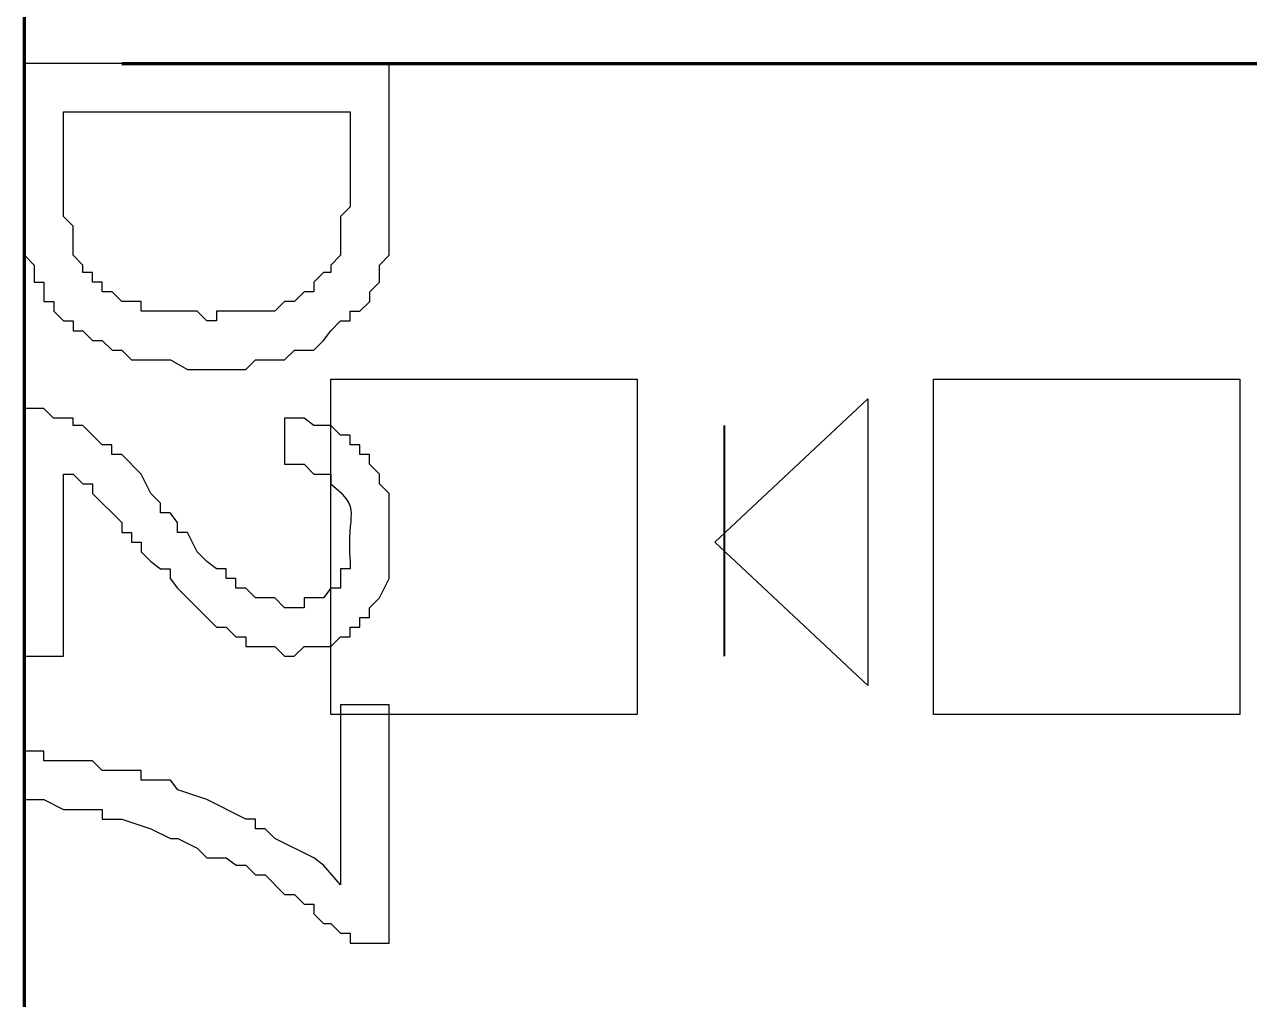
# Model space of a CAD drawing. Header units: millimetres. Extents: x -109 to -14.2, y -107.5 to -24.7.
# Drawn here: x -46.609 to -43.356, y -58.438 to -55.849 of the extents above; entities that cross this region are included whole.
import ezdxf

# ---------------------------------------------------------------- set-up
doc = ezdxf.new("R2010")
doc.units = ezdxf.units.MM
doc.header["$MEASUREMENT"] = 0
doc.layers.add('layer 1', color=7, linetype='Continuous')

msp = doc.modelspace()

# ---------------------------------------------------------------- linework, layer by layer
at = {"layer": 'layer 1', "color": 0, "lineweight": 80}
for points in [[(-46.6086, -91.5042), (-46.6086, -91.5042), (-46.6086, -40.7152), (-46.6086, -40.7152)], [(-46.3505, -55.9519), (-46.3505, -55.9519), (-37.7157, -55.9519), (-37.7157, -55.9519)]]:
    msp.add_open_spline(points, degree=3, dxfattribs=at)
at = {"layer": 'layer 1', "color": 0}
for points, knots in [([(-46.6086, -55.9519), (-46.6086, -55.9519), (-45.6406, -55.9519), (-45.6406, -55.9519), (-45.6406, -55.9519), (-45.6406, -55.9519), (-45.6406, -56.4617), (-45.6406, -56.4617), (-45.6406, -56.4617), (-45.6406, -56.4617), (-45.6664, -56.4875), (-45.6664, -56.4875), (-45.6664, -56.4875), (-45.6664, -56.4875), (-45.6664, -56.5327), (-45.6664, -56.5327), (-45.6664, -56.5327), (-45.6664, -56.5327), (-45.6922, -56.5585), (-45.6922, -56.5585), (-45.6922, -56.5585), (-45.6922, -56.5585), (-45.6922, -56.5843), (-45.6922, -56.5843), (-45.6922, -56.5843), (-45.6922, -56.5843), (-45.718, -56.6102), (-45.718, -56.6102), (-45.718, -56.6102), (-45.718, -56.6102), (-45.7438, -56.6102), (-45.7438, -56.6102), (-45.7438, -56.6102), (-45.7438, -56.6102), (-45.7438, -56.636), (-45.7438, -56.636), (-45.7438, -56.636), (-45.7438, -56.636), (-45.7696, -56.636), (-45.7696, -56.636), (-45.7696, -56.636), (-45.7696, -56.636), (-45.7954, -56.6618), (-45.7954, -56.6618), (-45.7954, -56.6618), (-45.7954, -56.6618), (-45.8148, -56.6876), (-45.8148, -56.6876), (-45.8148, -56.6876), (-45.8148, -56.6876), (-45.8406, -56.7134), (-45.8406, -56.7134), (-45.8406, -56.7134), (-45.8406, -56.7134), (-45.8922, -56.7134), (-45.8922, -56.7134), (-45.8922, -56.7134), (-45.8922, -56.7134), (-45.9181, -56.7392), (-45.9181, -56.7392), (-45.9181, -56.7392), (-45.9181, -56.7392), (-45.9955, -56.7392), (-45.9955, -56.7392), (-45.9955, -56.7392), (-45.9955, -56.7392), (-46.0213, -56.765), (-46.0213, -56.765), (-46.0213, -56.765), (-46.0213, -56.765), (-46.1762, -56.765), (-46.1762, -56.765), (-46.1762, -56.765), (-46.1762, -56.765), (-46.2214, -56.7392), (-46.2214, -56.7392), (-46.2214, -56.7392), (-46.2214, -56.7392), (-46.3246, -56.7392), (-46.3246, -56.7392), (-46.3246, -56.7392), (-46.3246, -56.7392), (-46.3505, -56.7134), (-46.3505, -56.7134), (-46.3505, -56.7134), (-46.3505, -56.7134), (-46.3763, -56.7134), (-46.3763, -56.7134), (-46.3763, -56.7134), (-46.3763, -56.7134), (-46.4021, -56.6876), (-46.4021, -56.6876), (-46.4021, -56.6876), (-46.4021, -56.6876), (-46.4279, -56.6876), (-46.4279, -56.6876), (-46.4279, -56.6876), (-46.4279, -56.6876), (-46.4537, -56.6618), (-46.4537, -56.6618), (-46.4537, -56.6618), (-46.4537, -56.6618), (-46.4795, -56.6618), (-46.4795, -56.6618), (-46.4795, -56.6618), (-46.4795, -56.6618), (-46.4795, -56.636), (-46.4795, -56.636), (-46.4795, -56.636), (-46.4795, -56.636), (-46.5053, -56.636), (-46.5053, -56.636), (-46.5053, -56.636), (-46.5053, -56.636), (-46.5311, -56.6102), (-46.5311, -56.6102), (-46.5311, -56.6102), (-46.5311, -56.6102), (-46.5311, -56.5843), (-46.5311, -56.5843), (-46.5311, -56.5843), (-46.5311, -56.5843), (-46.557, -56.5843), (-46.557, -56.5843), (-46.557, -56.5843), (-46.557, -56.5843), (-46.557, -56.5327), (-46.557, -56.5327), (-46.557, -56.5327), (-46.557, -56.5327), (-46.5828, -56.5327), (-46.5828, -56.5327), (-46.5828, -56.5327), (-46.5828, -56.5327), (-46.5828, -56.4875), (-46.5828, -56.4875), (-46.5828, -56.4875), (-46.5828, -56.4875), (-46.6086, -56.4617), (-46.6086, -56.4617), (-46.6086, -56.4617), (-46.6086, -56.4617), (-46.6086, -56.3069), (-46.6086, -56.3069), (-46.6086, -56.3069), (-46.6086, -56.3069), (-46.6086, -55.9519), (-46.6086, -55.9519)], [0, 0, 0, 0, 0.026316, 0.026316, 0.026316, 0.026316, 0.052632, 0.052632, 0.052632, 0.052632, 0.078947, 0.078947, 0.078947, 0.078947, 0.105263, 0.105263, 0.105263, 0.105263, 0.131579, 0.131579, 0.131579, 0.131579, 0.157895, 0.157895, 0.157895, 0.157895, 0.184211, 0.184211, 0.184211, 0.184211, 0.210526, 0.210526, 0.210526, 0.210526, 0.236842, 0.236842, 0.236842, 0.236842, 0.263158, 0.263158, 0.263158, 0.263158, 0.289474, 0.289474, 0.289474, 0.289474, 0.315789, 0.315789, 0.315789, 0.315789, 0.342105, 0.342105, 0.342105, 0.342105, 0.368421, 0.368421, 0.368421, 0.368421, 0.394737, 0.394737, 0.394737, 0.394737, 0.421053, 0.421053, 0.421053, 0.421053, 0.447368, 0.447368, 0.447368, 0.447368, 0.473684, 0.473684, 0.473684, 0.473684, 0.5, 0.5, 0.5, 0.5, 0.526316, 0.526316, 0.526316, 0.526316, 0.552632, 0.552632, 0.552632, 0.552632, 0.578947, 0.578947, 0.578947, 0.578947, 0.605263, 0.605263, 0.605263, 0.605263, 0.631579, 0.631579, 0.631579, 0.631579, 0.657895, 0.657895, 0.657895, 0.657895, 0.684211, 0.684211, 0.684211, 0.684211, 0.710526, 0.710526, 0.710526, 0.710526, 0.736842, 0.736842, 0.736842, 0.736842, 0.763158, 0.763158, 0.763158, 0.763158, 0.789474, 0.789474, 0.789474, 0.789474, 0.815789, 0.815789, 0.815789, 0.815789, 0.842105, 0.842105, 0.842105, 0.842105, 0.868421, 0.868421, 0.868421, 0.868421, 0.894737, 0.894737, 0.894737, 0.894737, 0.921053, 0.921053, 0.921053, 0.921053, 0.947368, 0.947368, 0.947368, 0.947368, 1, 1, 1, 1]), ([(-46.5053, -56.081), (-46.5053, -56.081), (-46.5053, -56.3585), (-46.5053, -56.3585), (-46.5053, -56.3585), (-46.5053, -56.3585), (-46.4795, -56.3843), (-46.4795, -56.3843), (-46.4795, -56.3843), (-46.4795, -56.3843), (-46.4795, -56.4617), (-46.4795, -56.4617), (-46.4795, -56.4617), (-46.4795, -56.4617), (-46.4537, -56.4875), (-46.4537, -56.4875), (-46.4537, -56.4875), (-46.4537, -56.4875), (-46.4537, -56.5069), (-46.4537, -56.5069), (-46.4537, -56.5069), (-46.4537, -56.5069), (-46.4279, -56.5069), (-46.4279, -56.5069), (-46.4279, -56.5069), (-46.4279, -56.5069), (-46.4279, -56.5327), (-46.4279, -56.5327), (-46.4279, -56.5327), (-46.4279, -56.5327), (-46.4021, -56.5327), (-46.4021, -56.5327), (-46.4021, -56.5327), (-46.4021, -56.5327), (-46.4021, -56.5585), (-46.4021, -56.5585), (-46.4021, -56.5585), (-46.4021, -56.5585), (-46.3763, -56.5585), (-46.3763, -56.5585), (-46.3763, -56.5585), (-46.3763, -56.5585), (-46.3505, -56.5843), (-46.3505, -56.5843), (-46.3505, -56.5843), (-46.3505, -56.5843), (-46.2988, -56.5843), (-46.2988, -56.5843), (-46.2988, -56.5843), (-46.2988, -56.5843), (-46.2988, -56.6102), (-46.2988, -56.6102), (-46.2988, -56.6102), (-46.2988, -56.6102), (-46.1504, -56.6102), (-46.1504, -56.6102), (-46.1504, -56.6102), (-46.1504, -56.6102), (-46.1246, -56.636), (-46.1246, -56.636), (-46.1246, -56.636), (-46.1246, -56.636), (-46.0988, -56.636), (-46.0988, -56.636), (-46.0988, -56.636), (-46.0988, -56.636), (-46.0988, -56.6102), (-46.0988, -56.6102), (-46.0988, -56.6102), (-46.0988, -56.6102), (-45.9439, -56.6102), (-45.9439, -56.6102), (-45.9439, -56.6102), (-45.9439, -56.6102), (-45.9181, -56.5843), (-45.9181, -56.5843), (-45.9181, -56.5843), (-45.9181, -56.5843), (-45.8922, -56.5843), (-45.8922, -56.5843), (-45.8922, -56.5843), (-45.8922, -56.5843), (-45.8664, -56.5585), (-45.8664, -56.5585), (-45.8664, -56.5585), (-45.8664, -56.5585), (-45.8406, -56.5585), (-45.8406, -56.5585), (-45.8406, -56.5585), (-45.8406, -56.5585), (-45.8406, -56.5327), (-45.8406, -56.5327), (-45.8406, -56.5327), (-45.8406, -56.5327), (-45.8148, -56.5069), (-45.8148, -56.5069), (-45.8148, -56.5069), (-45.8148, -56.5069), (-45.7954, -56.5069), (-45.7954, -56.5069), (-45.7954, -56.5069), (-45.7954, -56.5069), (-45.7954, -56.4875), (-45.7954, -56.4875), (-45.7954, -56.4875), (-45.7954, -56.4875), (-45.7696, -56.4617), (-45.7696, -56.4617), (-45.7696, -56.4617), (-45.7696, -56.4617), (-45.7696, -56.3585), (-45.7696, -56.3585), (-45.7696, -56.3585), (-45.7696, -56.3585), (-45.7438, -56.3327), (-45.7438, -56.3327), (-45.7438, -56.3327), (-45.7438, -56.3327), (-45.7438, -56.081), (-45.7438, -56.081), (-45.7438, -56.081), (-45.7438, -56.081), (-46.5053, -56.081), (-46.5053, -56.081)], [0, 0, 0, 0, 0.03125, 0.03125, 0.03125, 0.03125, 0.0625, 0.0625, 0.0625, 0.0625, 0.09375, 0.09375, 0.09375, 0.09375, 0.125, 0.125, 0.125, 0.125, 0.15625, 0.15625, 0.15625, 0.15625, 0.1875, 0.1875, 0.1875, 0.1875, 0.21875, 0.21875, 0.21875, 0.21875, 0.25, 0.25, 0.25, 0.25, 0.28125, 0.28125, 0.28125, 0.28125, 0.3125, 0.3125, 0.3125, 0.3125, 0.34375, 0.34375, 0.34375, 0.34375, 0.375, 0.375, 0.375, 0.375, 0.40625, 0.40625, 0.40625, 0.40625, 0.4375, 0.4375, 0.4375, 0.4375, 0.46875, 0.46875, 0.46875, 0.46875, 0.5, 0.5, 0.5, 0.5, 0.53125, 0.53125, 0.53125, 0.53125, 0.5625, 0.5625, 0.5625, 0.5625, 0.59375, 0.59375, 0.59375, 0.59375, 0.625, 0.625, 0.625, 0.625, 0.65625, 0.65625, 0.65625, 0.65625, 0.6875, 0.6875, 0.6875, 0.6875, 0.71875, 0.71875, 0.71875, 0.71875, 0.75, 0.75, 0.75, 0.75, 0.78125, 0.78125, 0.78125, 0.78125, 0.8125, 0.8125, 0.8125, 0.8125, 0.84375, 0.84375, 0.84375, 0.84375, 0.875, 0.875, 0.875, 0.875, 0.90625, 0.90625, 0.90625, 0.90625, 0.9375, 0.9375, 0.9375, 0.9375, 1, 1, 1, 1]), ([(-45.7954, -56.7909), (-45.7954, -56.7909), (-45.7954, -57.6815), (-45.7954, -57.6815), (-45.7954, -57.6815), (-45.7954, -57.6815), (-44.9823, -57.6815), (-44.9823, -57.6815), (-44.9823, -57.6815), (-44.9823, -57.6815), (-44.9823, -56.7909), (-44.9823, -56.7909), (-44.9823, -56.7909), (-44.9823, -56.7909), (-45.7954, -56.7909), (-45.7954, -56.7909)], [0, 0, 0, 0, 0.2, 0.2, 0.2, 0.2, 0.4, 0.4, 0.4, 0.4, 0.6, 0.6, 0.6, 0.6, 1, 1, 1, 1]), ([(-44.195, -56.7909), (-44.195, -56.7909), (-44.195, -57.6815), (-44.195, -57.6815), (-44.195, -57.6815), (-44.195, -57.6815), (-43.3818, -57.6815), (-43.3818, -57.6815), (-43.3818, -57.6815), (-43.3818, -57.6815), (-43.3818, -56.7909), (-43.3818, -56.7909), (-43.3818, -56.7909), (-43.3818, -56.7909), (-44.195, -56.7909), (-44.195, -56.7909)], [0, 0, 0, 0, 0.2, 0.2, 0.2, 0.2, 0.4, 0.4, 0.4, 0.4, 0.6, 0.6, 0.6, 0.6, 1, 1, 1, 1]), ([(-44.3692, -56.8425), (-44.3692, -56.8425), (-44.7758, -57.2232), (-44.7758, -57.2232), (-44.7758, -57.2232), (-44.7758, -57.2232), (-44.3692, -57.604), (-44.3692, -57.604), (-44.3692, -57.604), (-44.3692, -57.604), (-44.3692, -56.8425), (-44.3692, -56.8425)], [0, 0, 0, 0, 0.25, 0.25, 0.25, 0.25, 0.5, 0.5, 0.5, 0.5, 1, 1, 1, 1]), ([(-46.5054, -57.5266), (-46.5054, -57.5266), (-46.6087, -57.5266), (-46.6087, -57.5266), (-46.6087, -57.5266), (-46.6087, -57.5266), (-46.6087, -56.8683), (-46.6087, -56.8683), (-46.6087, -56.8683), (-46.6087, -56.8683), (-46.5571, -56.8683), (-46.5571, -56.8683), (-46.5571, -56.8683), (-46.5571, -56.8683), (-46.5313, -56.8941), (-46.5313, -56.8941), (-46.5313, -56.8941), (-46.5313, -56.8941), (-46.4796, -56.8941), (-46.4796, -56.8941), (-46.4796, -56.8941), (-46.4796, -56.8941), (-46.4796, -56.9135), (-46.4796, -56.9135), (-46.4796, -56.9135), (-46.4796, -56.9135), (-46.4538, -56.9135), (-46.4538, -56.9135), (-46.4538, -56.9135), (-46.4538, -56.9135), (-46.4022, -56.9651), (-46.4022, -56.9651), (-46.4022, -56.9651), (-46.4022, -56.9651), (-46.3764, -56.9651), (-46.3764, -56.9651), (-46.3764, -56.9651), (-46.3764, -56.9651), (-46.3764, -56.9909), (-46.3764, -56.9909), (-46.3764, -56.9909), (-46.3764, -56.9909), (-46.3505, -56.9909), (-46.3505, -56.9909), (-46.3505, -56.9909), (-46.3505, -56.9909), (-46.2989, -57.0426), (-46.2989, -57.0426), (-46.2989, -57.0426), (-46.2989, -57.0426), (-46.2731, -57.0942), (-46.2731, -57.0942), (-46.2731, -57.0942), (-46.2731, -57.0942), (-46.2473, -57.12), (-46.2473, -57.12), (-46.2473, -57.12), (-46.2473, -57.12), (-46.2473, -57.1458), (-46.2473, -57.1458), (-46.2473, -57.1458), (-46.2473, -57.1458), (-46.2215, -57.1458), (-46.2215, -57.1458), (-46.2215, -57.1458), (-46.2215, -57.1458), (-46.2021, -57.1716), (-46.2021, -57.1716), (-46.2021, -57.1716), (-46.2021, -57.1716), (-46.2021, -57.1974), (-46.2021, -57.1974), (-46.2021, -57.1974), (-46.2021, -57.1974), (-46.1763, -57.1974), (-46.1763, -57.1974), (-46.1763, -57.1974), (-46.1763, -57.1974), (-46.1505, -57.2491), (-46.1505, -57.2491), (-46.1505, -57.2491), (-46.1505, -57.2491), (-46.1247, -57.2749), (-46.1247, -57.2749), (-46.1247, -57.2749), (-46.1247, -57.2749), (-46.0989, -57.2942), (-46.0989, -57.2942), (-46.0989, -57.2942), (-46.0989, -57.2942), (-46.073, -57.2942), (-46.073, -57.2942), (-46.073, -57.2942), (-46.073, -57.2942), (-46.073, -57.32), (-46.073, -57.32), (-46.073, -57.32), (-46.073, -57.32), (-46.0472, -57.32), (-46.0472, -57.32), (-46.0472, -57.32), (-46.0472, -57.32), (-46.0472, -57.3459), (-46.0472, -57.3459), (-46.0472, -57.3459), (-46.0472, -57.3459), (-46.0214, -57.3459), (-46.0214, -57.3459), (-46.0214, -57.3459), (-46.0214, -57.3459), (-45.9956, -57.3717), (-45.9956, -57.3717), (-45.9956, -57.3717), (-45.9956, -57.3717), (-45.944, -57.3717), (-45.944, -57.3717), (-45.944, -57.3717), (-45.944, -57.3717), (-45.9182, -57.3975), (-45.9182, -57.3975), (-45.9182, -57.3975), (-45.9182, -57.3975), (-45.8665, -57.3975), (-45.8665, -57.3975), (-45.8665, -57.3975), (-45.8665, -57.3975), (-45.8665, -57.3717), (-45.8665, -57.3717), (-45.8665, -57.3717), (-45.8665, -57.3717), (-45.8149, -57.3717), (-45.8149, -57.3717), (-45.8149, -57.3717), (-45.8149, -57.3717), (-45.7956, -57.3459), (-45.7956, -57.3459), (-45.7956, -57.3459), (-45.7956, -57.3459), (-45.7697, -57.3459), (-45.7697, -57.3459), (-45.7697, -57.3459), (-45.7697, -57.3459), (-45.7697, -57.2942), (-45.7697, -57.2942), (-45.7697, -57.2942), (-45.7697, -57.2942), (-45.7439, -57.2942), (-45.7439, -57.2942), (-45.7439, -57.2942), (-45.7439, -57.2942), (-45.7439, -57.2749), (-45.7439, -57.2749), (-45.7439, -57.2749), (-45.7556, -57.1417), (-45.7091, -57.138), (-45.7956, -57.0683), (-45.7956, -57.0683), (-45.7956, -57.0683), (-45.7956, -57.0426), (-45.7956, -57.0426), (-45.7956, -57.0426), (-45.7956, -57.0426), (-45.8407, -57.0426), (-45.8407, -57.0426), (-45.8407, -57.0426), (-45.8407, -57.0426), (-45.8665, -57.0167), (-45.8665, -57.0167), (-45.8665, -57.0167), (-45.8665, -57.0167), (-45.9182, -57.0167), (-45.9182, -57.0167), (-45.9182, -57.0167), (-45.9182, -57.0167), (-45.9182, -56.8941), (-45.9182, -56.8941), (-45.9182, -56.8941), (-45.9182, -56.8941), (-45.8665, -56.8941), (-45.8665, -56.8941), (-45.8665, -56.8941), (-45.8665, -56.8941), (-45.8407, -56.9135), (-45.8407, -56.9135), (-45.8407, -56.9135), (-45.8407, -56.9135), (-45.7956, -56.9135), (-45.7956, -56.9135), (-45.7956, -56.9135), (-45.7956, -56.9135), (-45.7697, -56.9393), (-45.7697, -56.9393), (-45.7697, -56.9393), (-45.7697, -56.9393), (-45.7439, -56.9393), (-45.7439, -56.9393), (-45.7439, -56.9393), (-45.7439, -56.9393), (-45.7439, -56.9651), (-45.7439, -56.9651), (-45.7439, -56.9651), (-45.7439, -56.9651), (-45.7181, -56.9651), (-45.7181, -56.9651), (-45.7181, -56.9651), (-45.7181, -56.9651), (-45.7181, -56.9909), (-45.7181, -56.9909), (-45.7181, -56.9909), (-45.7181, -56.9909), (-45.6923, -56.9909), (-45.6923, -56.9909), (-45.6923, -56.9909), (-45.6923, -56.9909), (-45.6923, -57.0167), (-45.6923, -57.0167), (-45.6923, -57.0167), (-45.6923, -57.0167), (-45.6665, -57.0426), (-45.6665, -57.0426), (-45.6665, -57.0426), (-45.6665, -57.0426), (-45.6665, -57.0683), (-45.6665, -57.0683), (-45.6665, -57.0683), (-45.6665, -57.0683), (-45.6407, -57.0942), (-45.6407, -57.0942), (-45.6407, -57.0942), (-45.6407, -57.0942), (-45.6407, -57.32), (-45.6407, -57.32), (-45.6407, -57.32), (-45.6407, -57.32), (-45.6665, -57.3717), (-45.6665, -57.3717), (-45.6665, -57.3717), (-45.6665, -57.3717), (-45.6923, -57.3975), (-45.6923, -57.3975), (-45.6923, -57.3975), (-45.6923, -57.3975), (-45.6923, -57.4233), (-45.6923, -57.4233), (-45.6923, -57.4233), (-45.6923, -57.4233), (-45.7181, -57.4233), (-45.7181, -57.4233), (-45.7181, -57.4233), (-45.7181, -57.4233), (-45.7181, -57.4491), (-45.7181, -57.4491), (-45.7181, -57.4491), (-45.7181, -57.4491), (-45.7439, -57.4491), (-45.7439, -57.4491), (-45.7439, -57.4491), (-45.7439, -57.4491), (-45.7439, -57.4749), (-45.7439, -57.4749), (-45.7439, -57.4749), (-45.7439, -57.4749), (-45.7697, -57.4749), (-45.7697, -57.4749), (-45.7697, -57.4749), (-45.7697, -57.4749), (-45.7956, -57.5007), (-45.7956, -57.5007), (-45.7956, -57.5007), (-45.7956, -57.5007), (-45.8665, -57.5007), (-45.8665, -57.5007), (-45.8665, -57.5007), (-45.8665, -57.5007), (-45.8924, -57.5266), (-45.8924, -57.5266), (-45.8924, -57.5266), (-45.8924, -57.5266), (-45.9182, -57.5266), (-45.9182, -57.5266), (-45.9182, -57.5266), (-45.9182, -57.5266), (-45.944, -57.5007), (-45.944, -57.5007), (-45.944, -57.5007), (-45.944, -57.5007), (-46.0214, -57.5007), (-46.0214, -57.5007), (-46.0214, -57.5007), (-46.0214, -57.5007), (-46.0214, -57.4749), (-46.0214, -57.4749), (-46.0214, -57.4749), (-46.0214, -57.4749), (-46.0472, -57.4749), (-46.0472, -57.4749), (-46.0472, -57.4749), (-46.0472, -57.4749), (-46.073, -57.4491), (-46.073, -57.4491), (-46.073, -57.4491), (-46.073, -57.4491), (-46.0989, -57.4491), (-46.0989, -57.4491), (-46.0989, -57.4491), (-46.0989, -57.4491), (-46.2021, -57.3459), (-46.2021, -57.3459), (-46.2021, -57.3459), (-46.2021, -57.3459), (-46.2215, -57.32), (-46.2215, -57.32), (-46.2215, -57.32), (-46.2215, -57.32), (-46.2215, -57.2942), (-46.2215, -57.2942), (-46.2215, -57.2942), (-46.2215, -57.2942), (-46.2473, -57.2942), (-46.2473, -57.2942), (-46.2473, -57.2942), (-46.2473, -57.2942), (-46.2731, -57.2749), (-46.2731, -57.2749), (-46.2731, -57.2749), (-46.2731, -57.2749), (-46.2989, -57.2491), (-46.2989, -57.2491), (-46.2989, -57.2491), (-46.2989, -57.2491), (-46.2989, -57.2232), (-46.2989, -57.2232), (-46.2989, -57.2232), (-46.2989, -57.2232), (-46.3247, -57.2232), (-46.3247, -57.2232), (-46.3247, -57.2232), (-46.3247, -57.2232), (-46.3247, -57.1974), (-46.3247, -57.1974), (-46.3247, -57.1974), (-46.3247, -57.1974), (-46.3505, -57.1974), (-46.3505, -57.1974), (-46.3505, -57.1974), (-46.3505, -57.1974), (-46.3505, -57.1716), (-46.3505, -57.1716), (-46.3505, -57.1716), (-46.3505, -57.1716), (-46.428, -57.0942), (-46.428, -57.0942), (-46.428, -57.0942), (-46.428, -57.0942), (-46.428, -57.0683), (-46.428, -57.0683), (-46.428, -57.0683), (-46.428, -57.0683), (-46.4538, -57.0683), (-46.4538, -57.0683), (-46.4538, -57.0683), (-46.4538, -57.0683), (-46.4796, -57.0426), (-46.4796, -57.0426), (-46.4796, -57.0426), (-46.4796, -57.0426), (-46.5054, -57.0426), (-46.5054, -57.0426), (-46.5054, -57.0426), (-46.5054, -57.0426), (-46.5054, -57.5266), (-46.5054, -57.5266)], [0, 0, 0, 0, 0.010638, 0.010638, 0.010638, 0.010638, 0.021277, 0.021277, 0.021277, 0.021277, 0.031915, 0.031915, 0.031915, 0.031915, 0.042553, 0.042553, 0.042553, 0.042553, 0.053191, 0.053191, 0.053191, 0.053191, 0.06383, 0.06383, 0.06383, 0.06383, 0.074468, 0.074468, 0.074468, 0.074468, 0.085106, 0.085106, 0.085106, 0.085106, 0.095745, 0.095745, 0.095745, 0.095745, 0.106383, 0.106383, 0.106383, 0.106383, 0.117021, 0.117021, 0.117021, 0.117021, 0.12766, 0.12766, 0.12766, 0.12766, 0.138298, 0.138298, 0.138298, 0.138298, 0.148936, 0.148936, 0.148936, 0.148936, 0.159574, 0.159574, 0.159574, 0.159574, 0.170213, 0.170213, 0.170213, 0.170213, 0.180851, 0.180851, 0.180851, 0.180851, 0.191489, 0.191489, 0.191489, 0.191489, 0.202128, 0.202128, 0.202128, 0.202128, 0.212766, 0.212766, 0.212766, 0.212766, 0.223404, 0.223404, 0.223404, 0.223404, 0.234043, 0.234043, 0.234043, 0.234043, 0.244681, 0.244681, 0.244681, 0.244681, 0.255319, 0.255319, 0.255319, 0.255319, 0.265957, 0.265957, 0.265957, 0.265957, 0.276596, 0.276596, 0.276596, 0.276596, 0.287234, 0.287234, 0.287234, 0.287234, 0.297872, 0.297872, 0.297872, 0.297872, 0.308511, 0.308511, 0.308511, 0.308511, 0.319149, 0.319149, 0.319149, 0.319149, 0.329787, 0.329787, 0.329787, 0.329787, 0.340426, 0.340426, 0.340426, 0.340426, 0.351064, 0.351064, 0.351064, 0.351064, 0.361702, 0.361702, 0.361702, 0.361702, 0.37234, 0.37234, 0.37234, 0.37234, 0.382979, 0.382979, 0.382979, 0.382979, 0.393617, 0.393617, 0.393617, 0.393617, 0.404255, 0.404255, 0.404255, 0.404255, 0.414894, 0.414894, 0.414894, 0.414894, 0.425532, 0.425532, 0.425532, 0.425532, 0.43617, 0.43617, 0.43617, 0.43617, 0.446809, 0.446809, 0.446809, 0.446809, 0.457447, 0.457447, 0.457447, 0.457447, 0.468085, 0.468085, 0.468085, 0.468085, 0.478723, 0.478723, 0.478723, 0.478723, 0.489362, 0.489362, 0.489362, 0.489362, 0.5, 0.5, 0.5, 0.5, 0.510638, 0.510638, 0.510638, 0.510638, 0.521277, 0.521277, 0.521277, 0.521277, 0.531915, 0.531915, 0.531915, 0.531915, 0.542553, 0.542553, 0.542553, 0.542553, 0.553191, 0.553191, 0.553191, 0.553191, 0.56383, 0.56383, 0.56383, 0.56383, 0.574468, 0.574468, 0.574468, 0.574468, 0.585106, 0.585106, 0.585106, 0.585106, 0.595745, 0.595745, 0.595745, 0.595745, 0.606383, 0.606383, 0.606383, 0.606383, 0.617021, 0.617021, 0.617021, 0.617021, 0.62766, 0.62766, 0.62766, 0.62766, 0.638298, 0.638298, 0.638298, 0.638298, 0.648936, 0.648936, 0.648936, 0.648936, 0.659574, 0.659574, 0.659574, 0.659574, 0.670213, 0.670213, 0.670213, 0.670213, 0.680851, 0.680851, 0.680851, 0.680851, 0.691489, 0.691489, 0.691489, 0.691489, 0.702128, 0.702128, 0.702128, 0.702128, 0.712766, 0.712766, 0.712766, 0.712766, 0.723404, 0.723404, 0.723404, 0.723404, 0.734043, 0.734043, 0.734043, 0.734043, 0.744681, 0.744681, 0.744681, 0.744681, 0.755319, 0.755319, 0.755319, 0.755319, 0.765957, 0.765957, 0.765957, 0.765957, 0.776596, 0.776596, 0.776596, 0.776596, 0.787234, 0.787234, 0.787234, 0.787234, 0.797872, 0.797872, 0.797872, 0.797872, 0.808511, 0.808511, 0.808511, 0.808511, 0.819149, 0.819149, 0.819149, 0.819149, 0.829787, 0.829787, 0.829787, 0.829787, 0.840426, 0.840426, 0.840426, 0.840426, 0.851064, 0.851064, 0.851064, 0.851064, 0.861702, 0.861702, 0.861702, 0.861702, 0.87234, 0.87234, 0.87234, 0.87234, 0.882979, 0.882979, 0.882979, 0.882979, 0.893617, 0.893617, 0.893617, 0.893617, 0.904255, 0.904255, 0.904255, 0.904255, 0.914894, 0.914894, 0.914894, 0.914894, 0.925532, 0.925532, 0.925532, 0.925532, 0.93617, 0.93617, 0.93617, 0.93617, 0.946809, 0.946809, 0.946809, 0.946809, 0.957447, 0.957447, 0.957447, 0.957447, 0.968085, 0.968085, 0.968085, 0.968085, 0.978723, 0.978723, 0.978723, 0.978723, 1, 1, 1, 1]), ([(-45.7696, -57.6556), (-45.7696, -57.6556), (-45.6406, -57.6556), (-45.6406, -57.6556), (-45.6406, -57.6556), (-45.6406, -57.6556), (-45.6406, -58.2881), (-45.6406, -58.2881), (-45.6406, -58.2881), (-45.6406, -58.2881), (-45.7438, -58.2881), (-45.7438, -58.2881), (-45.7438, -58.2881), (-45.7438, -58.2881), (-45.7438, -58.2623), (-45.7438, -58.2623), (-45.7438, -58.2623), (-45.7438, -58.2623), (-45.7696, -58.2623), (-45.7696, -58.2623), (-45.7696, -58.2623), (-45.7696, -58.2623), (-45.7954, -58.2364), (-45.7954, -58.2364), (-45.7954, -58.2364), (-45.7954, -58.2364), (-45.8148, -58.2364), (-45.8148, -58.2364), (-45.8148, -58.2364), (-45.8148, -58.2364), (-45.8406, -58.2106), (-45.8406, -58.2106), (-45.8406, -58.2106), (-45.8406, -58.2106), (-45.8406, -58.1848), (-45.8406, -58.1848), (-45.8406, -58.1848), (-45.8406, -58.1848), (-45.8664, -58.1848), (-45.8664, -58.1848), (-45.8664, -58.1848), (-45.8664, -58.1848), (-45.8922, -58.159), (-45.8922, -58.159), (-45.8922, -58.159), (-45.8922, -58.159), (-45.9181, -58.159), (-45.9181, -58.159), (-45.9181, -58.159), (-45.9181, -58.159), (-45.9697, -58.1074), (-45.9697, -58.1074), (-45.9697, -58.1074), (-45.9697, -58.1074), (-45.9955, -58.1074), (-45.9955, -58.1074), (-45.9955, -58.1074), (-45.9955, -58.1074), (-46.0213, -58.0816), (-46.0213, -58.0816), (-46.0213, -58.0816), (-46.0213, -58.0816), (-46.0471, -58.0816), (-46.0471, -58.0816), (-46.0471, -58.0816), (-46.0471, -58.0816), (-46.0729, -58.0622), (-46.0729, -58.0622), (-46.0729, -58.0622), (-46.0729, -58.0622), (-46.1246, -58.0622), (-46.1246, -58.0622), (-46.1246, -58.0622), (-46.1246, -58.0622), (-46.1504, -58.0364), (-46.1504, -58.0364), (-46.1504, -58.0364), (-46.1504, -58.0364), (-46.202, -58.0106), (-46.202, -58.0106), (-46.202, -58.0106), (-46.202, -58.0106), (-46.2214, -58.0106), (-46.2214, -58.0106), (-46.2214, -58.0106), (-46.2214, -58.0106), (-46.273, -57.9848), (-46.273, -57.9848), (-46.273, -57.9848), (-46.273, -57.9848), (-46.3505, -57.9589), (-46.3505, -57.9589), (-46.3505, -57.9589), (-46.3505, -57.9589), (-46.4021, -57.9589), (-46.4021, -57.9589), (-46.4021, -57.9589), (-46.4021, -57.9589), (-46.4021, -57.9331), (-46.4021, -57.9331), (-46.4021, -57.9331), (-46.4021, -57.9331), (-46.5053, -57.9331), (-46.5053, -57.9331), (-46.5053, -57.9331), (-46.5053, -57.9331), (-46.557, -57.9073), (-46.557, -57.9073), (-46.557, -57.9073), (-46.557, -57.9073), (-46.6086, -57.9073), (-46.6086, -57.9073), (-46.6086, -57.9073), (-46.6086, -57.9073), (-46.6086, -57.7783), (-46.6086, -57.7783), (-46.6086, -57.7783), (-46.6086, -57.7783), (-46.557, -57.7783), (-46.557, -57.7783), (-46.557, -57.7783), (-46.557, -57.7783), (-46.557, -57.804), (-46.557, -57.804), (-46.557, -57.804), (-46.557, -57.804), (-46.4279, -57.804), (-46.4279, -57.804), (-46.4279, -57.804), (-46.4279, -57.804), (-46.4021, -57.8299), (-46.4021, -57.8299), (-46.4021, -57.8299), (-46.4021, -57.8299), (-46.2988, -57.8299), (-46.2988, -57.8299), (-46.2988, -57.8299), (-46.2988, -57.8299), (-46.2988, -57.8557), (-46.2988, -57.8557), (-46.2988, -57.8557), (-46.2988, -57.8557), (-46.2214, -57.8557), (-46.2214, -57.8557), (-46.2214, -57.8557), (-46.2214, -57.8557), (-46.202, -57.8815), (-46.202, -57.8815), (-46.202, -57.8815), (-46.202, -57.8815), (-46.1246, -57.9073), (-46.1246, -57.9073), (-46.1246, -57.9073), (-46.1246, -57.9073), (-46.0213, -57.9589), (-46.0213, -57.9589), (-46.0213, -57.9589), (-46.0213, -57.9589), (-45.9955, -57.9589), (-45.9955, -57.9589), (-45.9955, -57.9589), (-45.9955, -57.9589), (-45.9955, -57.9848), (-45.9955, -57.9848), (-45.9955, -57.9848), (-45.9955, -57.9848), (-45.9697, -57.9848), (-45.9697, -57.9848), (-45.9697, -57.9848), (-45.9697, -57.9848), (-45.9439, -58.0106), (-45.9439, -58.0106), (-45.9439, -58.0106), (-45.9439, -58.0106), (-45.8406, -58.0622), (-45.8406, -58.0622), (-45.8406, -58.0622), (-45.8406, -58.0622), (-45.8148, -58.0816), (-45.8148, -58.0816), (-45.8148, -58.0816), (-45.8148, -58.0816), (-45.7696, -58.1332), (-45.7696, -58.1332), (-45.7696, -58.1332), (-45.7696, -58.1332), (-45.7696, -57.6556), (-45.7696, -57.6556)], [0, 0, 0, 0, 0.020833, 0.020833, 0.020833, 0.020833, 0.041667, 0.041667, 0.041667, 0.041667, 0.0625, 0.0625, 0.0625, 0.0625, 0.083333, 0.083333, 0.083333, 0.083333, 0.104167, 0.104167, 0.104167, 0.104167, 0.125, 0.125, 0.125, 0.125, 0.145833, 0.145833, 0.145833, 0.145833, 0.166667, 0.166667, 0.166667, 0.166667, 0.1875, 0.1875, 0.1875, 0.1875, 0.208333, 0.208333, 0.208333, 0.208333, 0.229167, 0.229167, 0.229167, 0.229167, 0.25, 0.25, 0.25, 0.25, 0.270833, 0.270833, 0.270833, 0.270833, 0.291667, 0.291667, 0.291667, 0.291667, 0.3125, 0.3125, 0.3125, 0.3125, 0.333333, 0.333333, 0.333333, 0.333333, 0.354167, 0.354167, 0.354167, 0.354167, 0.375, 0.375, 0.375, 0.375, 0.395833, 0.395833, 0.395833, 0.395833, 0.416667, 0.416667, 0.416667, 0.416667, 0.4375, 0.4375, 0.4375, 0.4375, 0.458333, 0.458333, 0.458333, 0.458333, 0.479167, 0.479167, 0.479167, 0.479167, 0.5, 0.5, 0.5, 0.5, 0.520833, 0.520833, 0.520833, 0.520833, 0.541667, 0.541667, 0.541667, 0.541667, 0.5625, 0.5625, 0.5625, 0.5625, 0.583333, 0.583333, 0.583333, 0.583333, 0.604167, 0.604167, 0.604167, 0.604167, 0.625, 0.625, 0.625, 0.625, 0.645833, 0.645833, 0.645833, 0.645833, 0.666667, 0.666667, 0.666667, 0.666667, 0.6875, 0.6875, 0.6875, 0.6875, 0.708333, 0.708333, 0.708333, 0.708333, 0.729167, 0.729167, 0.729167, 0.729167, 0.75, 0.75, 0.75, 0.75, 0.770833, 0.770833, 0.770833, 0.770833, 0.791667, 0.791667, 0.791667, 0.791667, 0.8125, 0.8125, 0.8125, 0.8125, 0.833333, 0.833333, 0.833333, 0.833333, 0.854167, 0.854167, 0.854167, 0.854167, 0.875, 0.875, 0.875, 0.875, 0.895833, 0.895833, 0.895833, 0.895833, 0.916667, 0.916667, 0.916667, 0.916667, 0.9375, 0.9375, 0.9375, 0.9375, 0.958333, 0.958333, 0.958333, 0.958333, 1, 1, 1, 1])]:
    msp.add_open_spline(points, degree=3, knots=knots, dxfattribs=at)
at = {"layer": 'layer 1', "color": 0, "lineweight": 40}
msp.add_open_spline([(-44.75, -57.5266), (-44.75, -57.5266), (-44.75, -56.9135), (-44.75, -56.9135)], degree=3, dxfattribs=at)

doc.saveas('drawing.dxf')
